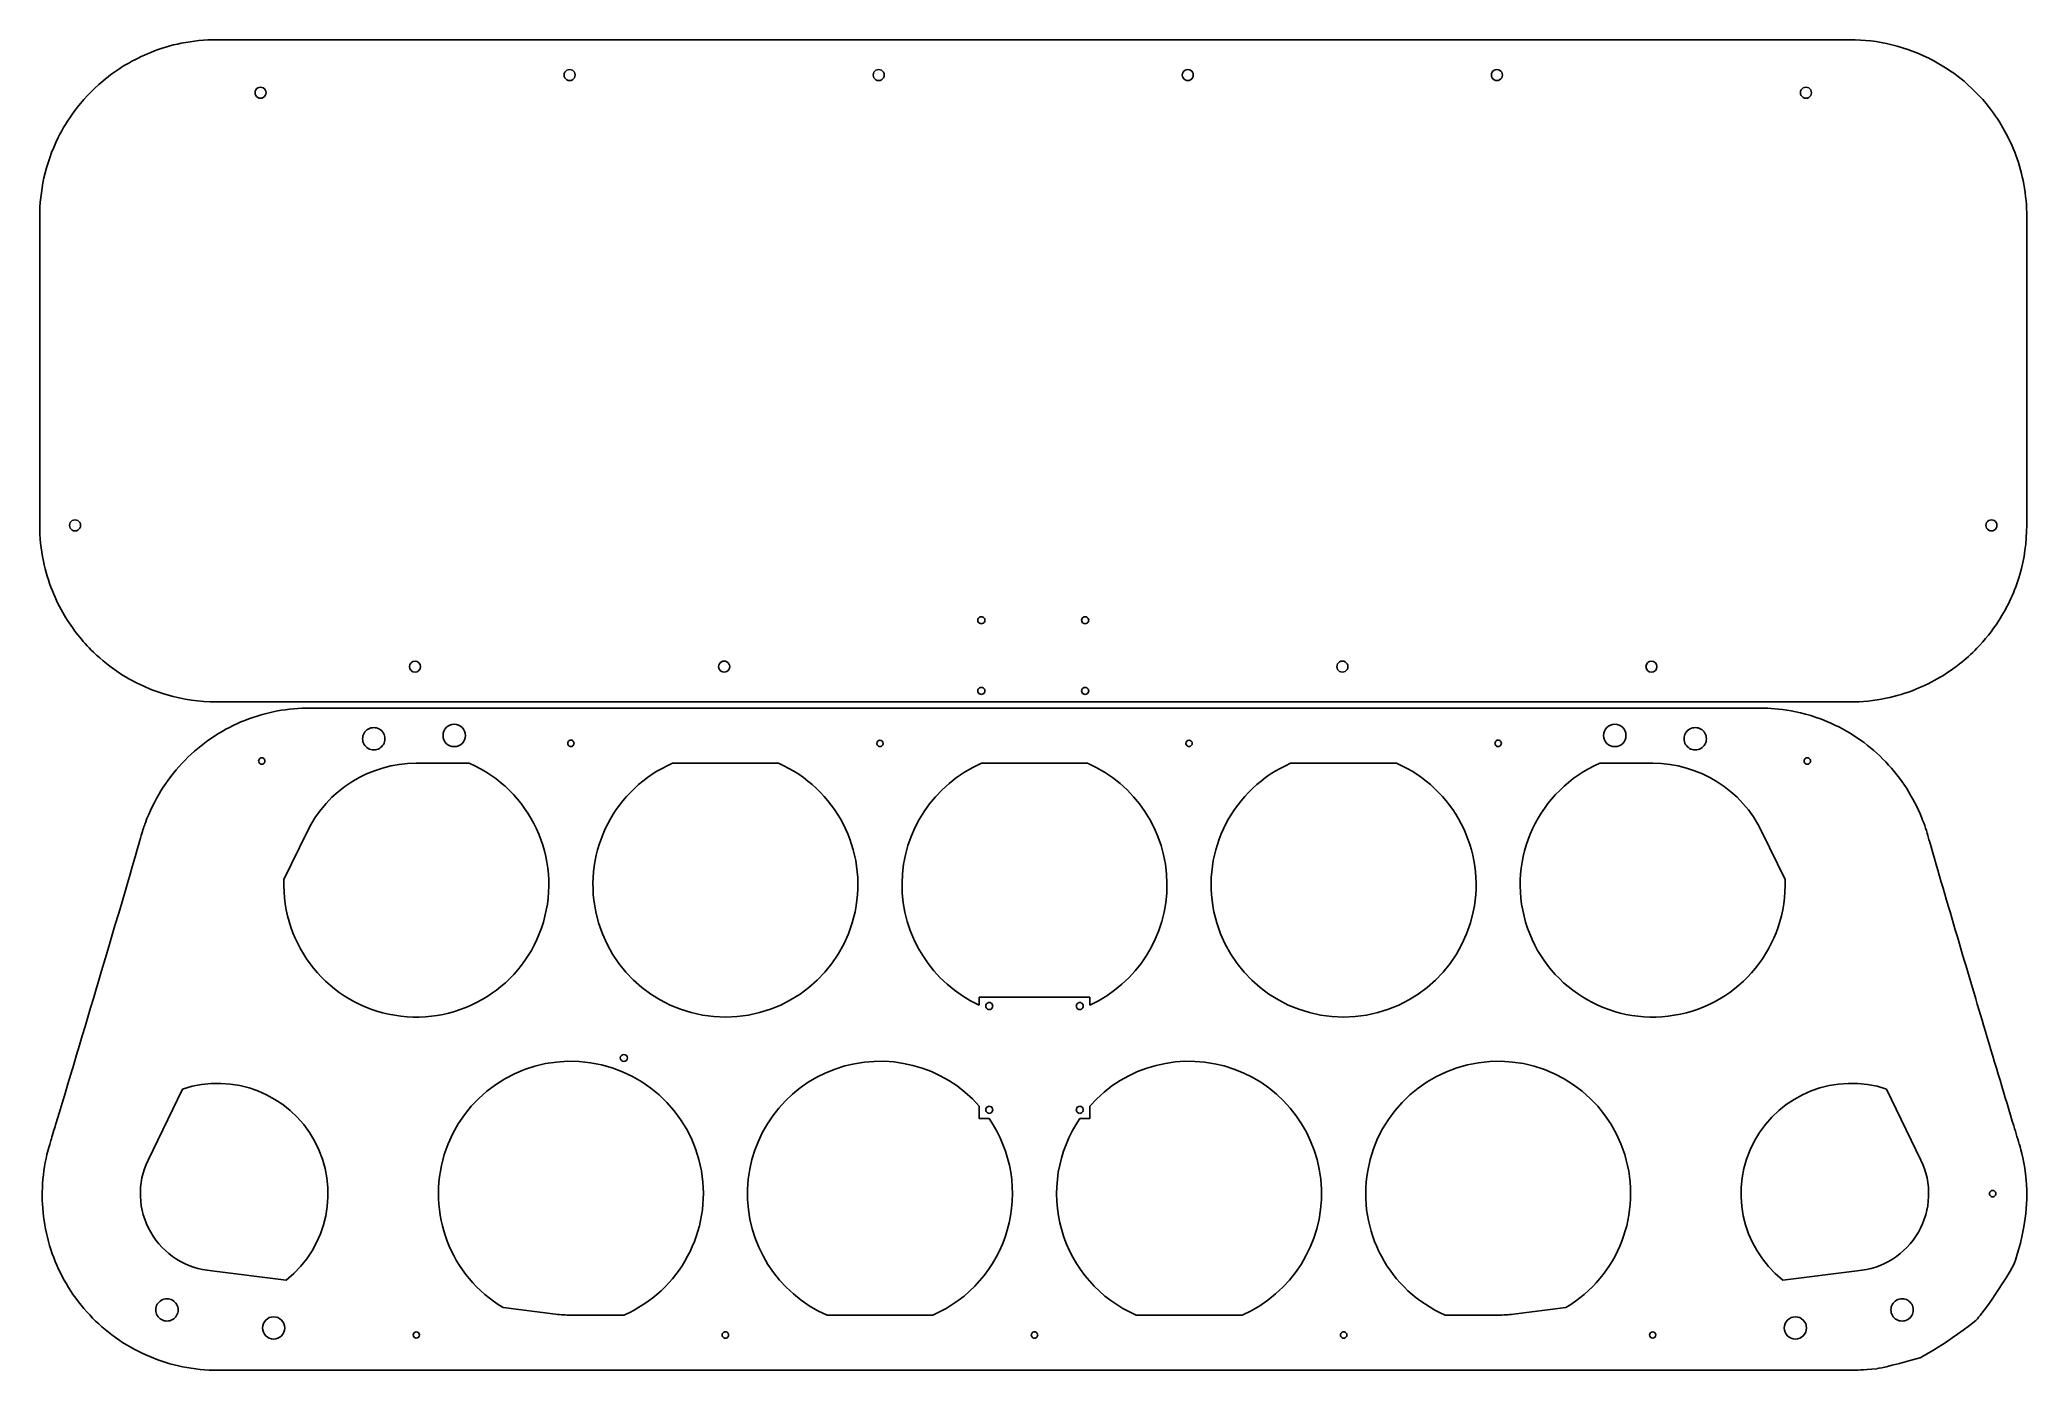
# Model space of a CAD drawing. Header units: millimetres. Extents: x 0.1 to 35.5, y 0.1 to 23.9.
import ezdxf

# ---------------------------------------------------------------- set-up
doc = ezdxf.new("R2010")
doc.units = ezdxf.units.MM
doc.layers.add('Layer_1', color=7, linetype='CONTINUOUS')

msp = doc.modelspace()

# ---------------------------------------------------------------- linework, layer by layer
at = {"layer": 'Layer_1', "color": 7}
for points in [[(32.380258, 23.878118), (3.246436, 23.878118)], [(0.096833, 20.728515), (0.096833, 15.216711)], [(35.52986, 15.216711), (35.52986, 20.728515)], [(3.246436, 12.067109), (32.380258, 12.067109)], [(30.770003, 11.957128), (6.812116, 11.957128), (4.901494, 11.957128)], [(7.7562, 10.972882), (6.81214, 10.972882)], [(13.268004, 10.972882), (11.379884, 10.972882)], [(16.891688, 10.972882), (18.779808, 10.972882)], [(24.291613, 10.972882), (22.403492, 10.972882)], [(28.859356, 10.972882), (27.915297, 10.972882)], [(4.863183, 9.751096), (4.451804, 8.90138)], [(31.219693, 8.90138), (30.808313, 9.751096)], [(18.819999, 6.66015), (18.819999, 6.799659), (16.851498, 6.799659), (16.851498, 6.66015)], [(2.641173, 5.161481), (2.028592, 3.896177)], [(33.642905, 3.896177), (33.030323, 5.161481)], [(17.026176, 4.634307), (16.851498, 4.634307), (16.851498, 4.858176)], [(18.819999, 4.858176), (18.819999, 4.634307), (18.645321, 4.634307)], [(3.166151, 1.921607), (4.492883, 1.754068)], [(31.178614, 1.754068), (32.505347, 1.921607)], [(8.360135, 1.265713), (9.296757, 1.147436)], [(9.568042, 1.130375), (10.512102, 1.130375)], [(14.135786, 1.130375), (16.023906, 1.130375)], [(19.64759, 1.130375), (21.535711, 1.130375)], [(25.159394, 1.130375), (26.103455, 1.130375)], [(26.37474, 1.147436), (27.311362, 1.265713)], [(3.268787, 0.146112), (32.402709, 0.146112)]]:
    msp.add_lwpolyline(points, dxfattribs=at)
for points in [[(9.644066, 23.248197)], [(15.15587, 23.248197)], [(20.667674, 23.248197)], [(26.179478, 23.248197)], [(4.132262, 22.933847)], [(31.691283, 22.933847)], [(0.825179, 15.216711)], [(34.998365, 15.216711)], [(16.951143, 13.5238)], [(18.801534, 13.5238)], [(6.888163, 12.697029)], [(12.399968, 12.697029)], [(23.423576, 12.697029)], [(28.93538, 12.697029)], [(16.951143, 12.263959)], [(18.801534, 12.263959)], [(6.252766, 11.409814)], [(7.687144, 11.46836)], [(28.382974, 11.46836)], [(29.817353, 11.409814)], [(4.113325, 11.012863)], [(9.625129, 11.327213)], [(15.136933, 11.327213)], [(20.648737, 11.327213)], [(26.160541, 11.327213)], [(31.672346, 11.012863)], [(16.891688, 10.972882)], [(17.091655, 6.642179)], [(18.705826, 6.642179)], [(10.575915, 5.716983)], [(17.091655, 4.791787)], [(18.705826, 4.791787)], [(34.979428, 3.295727)], [(2.564363, 1.222797)], [(33.505756, 1.222797)], [(4.46711, 0.900793)], [(6.869227, 0.776044)], [(12.381031, 0.776044)], [(17.892835, 0.776044)], [(23.404639, 0.776044)], [(28.916443, 0.776044)], [(31.603008, 0.900793)]]:
    msp.add_lwpolyline(points, close=True, dxfattribs=at)
for points in [[(2.621519, 23.8155), (2.438254, 23.7784), (2.254971, 23.724181), (2.076336, 23.652701)], [(3.246436, 23.878118), (3.042546, 23.878118), (2.832079, 23.858125), (2.621519, 23.8155)], [(33.123809, 23.789091), (32.873977, 23.849787), (32.622453, 23.878118), (32.380258, 23.878118)], [(33.873292, 23.501752), (33.633881, 23.630644), (33.37982, 23.726895), (33.123809, 23.789091)], [(2.076336, 23.652701), (1.769133, 23.529775), (1.4761, 23.355099), (1.21883, 23.138662)], [(34.338033, 23.195722), (34.192277, 23.311382), (34.036185, 23.414055), (33.873292, 23.501752)], [(1.21883, 23.138662), (1.027458, 22.977665), (0.855855, 22.793915), (0.709753, 22.595394)], [(9.496428, 23.333436), (9.465975, 23.315854), (9.447215, 23.283361), (9.447215, 23.248197)], [(9.447215, 23.248197), (9.447215, 23.213033), (9.465975, 23.18054), (9.496428, 23.162958)], [(9.594853, 23.333436), (9.5644, 23.351018), (9.526881, 23.351018), (9.496428, 23.333436)], [(9.496428, 23.162958), (9.526881, 23.145376), (9.5644, 23.145376), (9.594853, 23.162958)], [(9.644066, 23.248197), (9.644066, 23.283361), (9.625306, 23.315854), (9.594853, 23.333436)], [(9.594853, 23.162958), (9.625306, 23.18054), (9.644066, 23.213033), (9.644066, 23.248197)], [(15.008232, 23.333436), (14.977779, 23.315854), (14.95902, 23.283361), (14.95902, 23.248197)], [(14.95902, 23.248197), (14.95902, 23.213033), (14.977779, 23.18054), (15.008232, 23.162958)], [(15.106657, 23.333436), (15.076204, 23.351018), (15.038685, 23.351018), (15.008232, 23.333436)], [(15.008232, 23.162958), (15.038685, 23.145376), (15.076204, 23.145376), (15.106657, 23.162958)], [(15.15587, 23.248197), (15.15587, 23.283361), (15.13711, 23.315854), (15.106657, 23.333436)], [(15.106657, 23.162958), (15.13711, 23.18054), (15.15587, 23.213033), (15.15587, 23.248197)], [(20.520036, 23.333436), (20.489583, 23.315854), (20.470824, 23.283361), (20.470824, 23.248197)], [(20.470824, 23.248197), (20.470824, 23.213033), (20.489583, 23.18054), (20.520036, 23.162958)], [(20.618461, 23.333436), (20.588009, 23.351018), (20.550489, 23.351018), (20.520036, 23.333436)], [(20.520036, 23.162958), (20.550489, 23.145376), (20.588009, 23.145376), (20.618461, 23.162958)], [(20.667674, 23.248197), (20.667674, 23.283361), (20.648914, 23.315854), (20.618461, 23.333436)], [(20.618461, 23.162958), (20.648914, 23.18054), (20.667674, 23.213033), (20.667674, 23.248197)], [(26.03184, 23.333436), (26.001388, 23.315854), (25.982628, 23.283361), (25.982628, 23.248197)], [(25.982628, 23.248197), (25.982628, 23.213033), (26.001388, 23.18054), (26.03184, 23.162958)], [(26.130266, 23.333436), (26.099813, 23.351018), (26.062293, 23.351018), (26.03184, 23.333436)], [(26.03184, 23.162958), (26.062293, 23.145376), (26.099813, 23.145376), (26.130266, 23.162958)], [(26.179478, 23.248197), (26.179478, 23.283361), (26.160718, 23.315854), (26.130266, 23.333436)], [(26.130266, 23.162958), (26.160718, 23.18054), (26.179478, 23.213033), (26.179478, 23.248197)], [(34.863179, 22.666322), (34.711079, 22.86121), (34.533981, 23.040234), (34.338033, 23.195722)], [(3.984624, 23.019086), (3.954171, 23.001504), (3.935411, 22.969011), (3.935411, 22.933847)], [(3.935411, 22.933847), (3.935411, 22.898683), (3.954171, 22.86619), (3.984624, 22.848608)], [(4.083049, 23.019086), (4.052596, 23.036668), (4.015077, 23.036668), (3.984624, 23.019086)], [(3.984624, 22.848608), (4.015077, 22.831026), (4.052596, 22.831026), (4.083049, 22.848608)], [(4.132262, 22.933847), (4.132262, 22.969011), (4.113502, 23.001504), (4.083049, 23.019086)], [(4.083049, 22.848608), (4.113502, 22.86619), (4.132262, 22.898683), (4.132262, 22.933847)], [(31.543645, 23.019086), (31.513192, 23.001504), (31.494432, 22.969011), (31.494432, 22.933847)], [(31.494432, 22.933847), (31.494432, 22.898683), (31.513192, 22.86619), (31.543645, 22.848608)], [(31.64207, 23.019086), (31.611617, 23.036668), (31.574097, 23.036668), (31.543645, 23.019086)], [(31.543645, 22.848608), (31.574097, 22.831026), (31.611617, 22.831026), (31.64207, 22.848608)], [(31.691283, 22.933847), (31.691283, 22.969011), (31.672523, 23.001504), (31.64207, 23.019086)], [(31.64207, 22.848608), (31.672523, 22.86619), (31.691283, 22.898683), (31.691283, 22.933847)], [(0.709753, 22.595394), (0.601074, 22.447723), (0.506442, 22.291959), (0.426827, 22.132011)], [(35.335409, 21.818046), (35.226364, 22.113812), (35.067656, 22.404326), (34.863179, 22.666322)], [(0.426827, 22.132011), (0.30981, 21.896926), (0.225479, 21.652911), (0.171985, 21.412437)], [(35.477325, 21.301376), (35.445698, 21.472365), (35.398818, 21.64606), (35.335409, 21.818046)], [(0.171985, 21.412437), (0.119782, 21.177767), (0.096833, 20.946588), (0.096833, 20.728515)], [(35.52986, 20.728515), (35.52986, 20.912097), (35.513663, 21.10492), (35.477325, 21.301376)], [(0.677541, 15.30195), (0.647088, 15.284368), (0.628329, 15.251875), (0.628329, 15.216711)], [(0.775967, 15.30195), (0.745514, 15.319532), (0.707994, 15.319532), (0.677541, 15.30195)], [(0.825179, 15.216711), (0.825179, 15.251875), (0.80642, 15.284368), (0.775967, 15.30195)], [(34.850727, 15.30195), (34.820274, 15.284368), (34.801514, 15.251875), (34.801514, 15.216711)], [(34.949152, 15.30195), (34.918699, 15.319532), (34.88118, 15.319532), (34.850727, 15.30195)], [(34.998365, 15.216711), (34.998365, 15.251875), (34.979605, 15.284368), (34.949152, 15.30195)], [(0.096833, 15.216711), (0.096833, 15.002924), (0.118675, 14.789143), (0.161909, 14.579772)], [(0.628329, 15.216711), (0.628329, 15.181547), (0.647088, 15.149054), (0.677541, 15.131472)], [(0.677541, 15.131472), (0.707994, 15.11389), (0.745514, 15.11389), (0.775967, 15.131472)], [(0.775967, 15.131472), (0.80642, 15.149054), (0.825179, 15.181547), (0.825179, 15.216711)], [(34.801514, 15.216711), (34.801514, 15.181547), (34.820274, 15.149054), (34.850727, 15.131472)], [(34.850727, 15.131472), (34.88118, 15.11389), (34.918699, 15.11389), (34.949152, 15.131472)], [(34.949152, 15.131472), (34.979605, 15.149054), (34.998365, 15.181547), (34.998365, 15.216711)], [(35.40455, 14.337134), (35.487531, 14.622456), (35.52986, 14.919568), (35.52986, 15.216711)], [(0.161909, 14.579772), (0.199538, 14.397544), (0.253357, 14.218662), (0.322526, 14.045923)], [(35.0267, 13.508982), (35.191797, 13.764831), (35.319516, 14.044757), (35.40455, 14.337134)], [(0.322526, 14.045923), (0.382727, 13.895577), (0.454546, 13.749886), (0.537133, 13.610575)], [(0.537133, 13.610575), (0.679159, 13.370999), (0.853136, 13.150391), (1.053006, 12.956432)], [(16.856655, 13.578352), (16.837165, 13.5671), (16.825159, 13.546305), (16.825159, 13.5238)], [(16.825159, 13.5238), (16.825159, 13.501295), (16.837165, 13.480499), (16.856655, 13.469247)], [(16.919647, 13.578352), (16.900157, 13.589605), (16.876145, 13.589605), (16.856655, 13.578352)], [(16.856655, 13.469247), (16.876145, 13.457995), (16.900157, 13.457995), (16.919647, 13.469247)], [(16.951143, 13.5238), (16.951143, 13.546305), (16.939137, 13.5671), (16.919647, 13.578352)], [(16.919647, 13.469247), (16.939137, 13.480499), (16.951143, 13.501295), (16.951143, 13.5238)], [(18.707046, 13.578352), (18.687557, 13.5671), (18.67555, 13.546305), (18.67555, 13.5238)], [(18.67555, 13.5238), (18.67555, 13.501295), (18.687557, 13.480499), (18.707046, 13.469247)], [(18.770038, 13.578352), (18.750549, 13.589605), (18.726536, 13.589605), (18.707046, 13.578352)], [(18.707046, 13.469247), (18.726536, 13.457995), (18.750549, 13.457995), (18.770038, 13.469247)], [(18.801534, 13.5238), (18.801534, 13.546305), (18.789528, 13.5671), (18.770038, 13.578352)], [(18.770038, 13.469247), (18.789528, 13.480499), (18.801534, 13.501295), (18.801534, 13.5238)], [(34.640536, 13.023282), (34.784814, 13.171955), (34.914371, 13.334907), (35.0267, 13.508982)], [(1.053006, 12.956432), (1.20168, 12.812155), (1.364632, 12.682598), (1.538708, 12.570269)], [(6.789739, 12.795257), (6.735457, 12.795257), (6.691423, 12.75131), (6.691314, 12.697029)], [(6.888163, 12.697029), (6.888055, 12.75131), (6.84402, 12.795257), (6.789739, 12.795257)], [(12.25233, 12.782267), (12.221877, 12.764686), (12.203117, 12.732193), (12.203117, 12.697029)], [(12.350755, 12.782267), (12.320302, 12.799849), (12.282783, 12.799849), (12.25233, 12.782267)], [(12.399968, 12.697029), (12.399968, 12.732193), (12.381208, 12.764686), (12.350755, 12.782267)], [(23.275938, 12.782267), (23.245486, 12.764686), (23.226726, 12.732193), (23.226726, 12.697029)], [(23.374363, 12.782267), (23.343911, 12.799849), (23.306391, 12.799849), (23.275938, 12.782267)], [(23.423576, 12.697029), (23.423576, 12.732193), (23.404816, 12.764686), (23.374363, 12.782267)], [(28.836955, 12.795257), (28.782673, 12.795257), (28.738639, 12.75131), (28.73853, 12.697029)], [(28.93538, 12.697029), (28.935271, 12.75131), (28.891237, 12.795257), (28.836955, 12.795257)], [(33.986394, 12.507408), (34.22597, 12.649434), (34.446578, 12.823411), (34.640536, 13.023282)], [(1.538708, 12.570269), (1.794555, 12.405172), (2.074482, 12.277453), (2.36686, 12.192419)], [(6.691314, 12.697029), (6.691423, 12.642747), (6.735457, 12.598801), (6.789739, 12.598801)], [(6.789739, 12.598801), (6.84402, 12.598801), (6.888055, 12.642747), (6.888163, 12.697029)], [(12.203117, 12.697029), (12.203117, 12.661865), (12.221877, 12.629372), (12.25233, 12.61179)], [(12.25233, 12.61179), (12.282783, 12.594208), (12.320302, 12.594208), (12.350755, 12.61179)], [(12.350755, 12.61179), (12.381208, 12.629372), (12.399968, 12.661865), (12.399968, 12.697029)], [(23.226726, 12.697029), (23.226726, 12.661865), (23.245486, 12.629372), (23.275938, 12.61179)], [(23.275938, 12.61179), (23.306391, 12.594208), (23.343911, 12.594208), (23.374363, 12.61179)], [(23.374363, 12.61179), (23.404816, 12.629372), (23.423576, 12.661865), (23.423576, 12.697029)], [(28.73853, 12.697029), (28.738639, 12.642747), (28.782673, 12.598801), (28.836955, 12.598801)], [(28.836955, 12.598801), (28.891237, 12.598801), (28.935271, 12.642747), (28.93538, 12.697029)], [(33.551045, 12.2928), (33.701392, 12.353002), (33.847083, 12.424822), (33.986394, 12.507408)], [(2.36686, 12.192419), (2.65218, 12.109437), (2.949292, 12.067109), (3.246436, 12.067109)], [(16.856655, 12.318511), (16.837165, 12.307259), (16.825159, 12.286463), (16.825159, 12.263959)], [(16.825159, 12.263959), (16.825159, 12.241454), (16.837165, 12.220658), (16.856655, 12.209406)], [(16.919647, 12.318511), (16.900157, 12.329764), (16.876145, 12.329764), (16.856655, 12.318511)], [(16.856655, 12.209406), (16.876145, 12.198153), (16.900157, 12.198153), (16.919647, 12.209406)], [(16.951143, 12.263959), (16.951143, 12.286463), (16.939137, 12.307259), (16.919647, 12.318511)], [(16.919647, 12.209406), (16.939137, 12.220658), (16.951143, 12.241454), (16.951143, 12.263959)], [(18.707046, 12.318511), (18.687557, 12.307259), (18.67555, 12.286463), (18.67555, 12.263959)], [(18.67555, 12.263959), (18.67555, 12.241454), (18.687557, 12.220658), (18.707046, 12.209406)], [(18.770038, 12.318511), (18.750549, 12.329764), (18.726536, 12.329764), (18.707046, 12.318511)], [(18.707046, 12.209406), (18.726536, 12.198153), (18.750549, 12.198153), (18.770038, 12.209406)], [(18.801534, 12.263959), (18.801534, 12.286463), (18.789528, 12.307259), (18.770038, 12.318511)], [(18.770038, 12.209406), (18.789528, 12.220658), (18.801534, 12.241454), (18.801534, 12.263959)], [(32.380258, 12.067109), (32.594045, 12.067109), (32.807826, 12.08895), (33.017197, 12.132185)], [(33.017197, 12.132185), (33.199424, 12.169814), (33.378307, 12.223633), (33.551045, 12.2928)], [(4.769733, 11.954354), (4.384447, 11.938091), (3.991017, 11.850155), (3.613002, 11.677784)], [(4.901501, 11.957133), (4.833461, 11.957133), (4.808237, 11.955979), (4.769733, 11.954354)], [(31.966397, 11.717985), (31.436828, 11.938972), (30.983743, 11.957133), (30.769996, 11.957133)], [(32.959901, 11.053166), (32.686502, 11.325659), (32.353577, 11.556416), (31.966397, 11.717985)], [(3.613002, 11.677784), (3.254763, 11.51443), (2.917645, 11.278233), (2.628805, 10.967429)], [(5.953799, 11.582422), (5.892132, 11.546819), (5.854143, 11.481021), (5.854143, 11.409814)], [(5.854143, 11.409814), (5.854143, 11.338607), (5.892132, 11.272809), (5.953799, 11.237205)], [(6.15311, 11.582422), (6.091443, 11.618026), (6.015466, 11.618026), (5.953799, 11.582422)], [(6.252766, 11.409814), (6.252766, 11.481021), (6.214777, 11.546819), (6.15311, 11.582422)], [(6.15311, 11.237205), (6.214777, 11.272809), (6.252766, 11.338607), (6.252766, 11.409814)], [(7.487834, 11.667488), (7.377828, 11.667488), (7.288623, 11.578365), (7.288523, 11.46836)], [(7.288523, 11.46836), (7.288623, 11.358355), (7.377828, 11.269231), (7.487834, 11.269231)], [(7.687144, 11.46836), (7.687044, 11.578365), (7.597839, 11.667488), (7.487834, 11.667488)], [(7.487834, 11.269231), (7.597839, 11.269231), (7.687044, 11.358355), (7.687144, 11.46836)], [(9.539499, 11.376651), (9.521836, 11.366453), (9.510956, 11.347608), (9.510956, 11.327213)], [(9.596585, 11.376651), (9.578923, 11.386849), (9.557161, 11.386849), (9.539499, 11.376651)], [(9.625129, 11.327213), (9.625129, 11.347608), (9.614248, 11.366453), (9.596585, 11.376651)], [(15.079846, 11.384299), (15.048318, 11.384299), (15.02276, 11.358741), (15.02276, 11.327213)], [(15.136933, 11.327213), (15.136933, 11.358741), (15.111374, 11.384299), (15.079846, 11.384299)], [(20.59165, 11.384299), (20.560122, 11.384299), (20.534564, 11.358741), (20.534564, 11.327213)], [(20.648737, 11.327213), (20.648737, 11.358741), (20.623178, 11.384299), (20.59165, 11.384299)], [(26.074911, 11.376651), (26.057249, 11.366453), (26.046368, 11.347608), (26.046368, 11.327213)], [(26.131998, 11.376651), (26.114335, 11.386849), (26.092574, 11.386849), (26.074911, 11.376651)], [(26.160541, 11.327213), (26.160541, 11.347608), (26.14966, 11.366453), (26.131998, 11.376651)], [(28.183663, 11.667488), (28.073658, 11.667488), (27.984453, 11.578365), (27.984352, 11.46836)], [(27.984352, 11.46836), (27.984453, 11.358355), (28.073658, 11.269231), (28.183663, 11.269231)], [(28.382974, 11.46836), (28.382873, 11.578365), (28.293668, 11.667488), (28.183663, 11.667488)], [(28.183663, 11.269231), (28.293668, 11.269231), (28.382873, 11.358355), (28.382974, 11.46836)], [(29.518386, 11.582422), (29.456719, 11.546819), (29.418731, 11.481021), (29.418731, 11.409814)], [(29.418731, 11.409814), (29.418731, 11.338607), (29.456719, 11.272809), (29.518386, 11.237205)], [(29.717698, 11.582422), (29.656031, 11.618026), (29.580054, 11.618026), (29.518386, 11.582422)], [(29.817353, 11.409814), (29.817353, 11.481021), (29.779365, 11.546819), (29.717698, 11.582422)], [(29.717698, 11.237205), (29.779365, 11.272809), (29.817353, 11.338607), (29.817353, 11.409814)], [(4.027694, 11.062301), (4.010032, 11.052104), (3.999151, 11.033258), (3.999151, 11.012863)], [(3.999151, 11.012863), (3.999151, 10.992468), (4.010032, 10.973622), (4.027694, 10.963424)], [(4.084781, 11.062301), (4.067119, 11.072499), (4.045357, 11.072499), (4.027694, 11.062301)], [(4.113325, 11.012863), (4.113325, 11.033258), (4.102444, 11.052104), (4.084781, 11.062301)], [(4.084781, 10.963424), (4.102444, 10.973622), (4.113325, 10.992468), (4.113325, 11.012863)], [(5.953799, 11.237205), (6.015466, 11.201602), (6.091443, 11.201602), (6.15311, 11.237205)], [(9.510956, 11.327213), (9.510956, 11.306818), (9.521836, 11.287972), (9.539499, 11.277774)], [(9.539499, 11.277774), (9.557161, 11.267577), (9.578923, 11.267577), (9.596585, 11.277774)], [(9.596585, 11.277774), (9.614248, 11.287972), (9.625129, 11.306818), (9.625129, 11.327213)], [(15.02276, 11.327213), (15.02276, 11.306818), (15.03364, 11.287972), (15.051303, 11.277774)], [(15.051303, 11.277774), (15.068966, 11.267577), (15.090727, 11.267577), (15.10839, 11.277774)], [(15.10839, 11.277774), (15.126052, 11.287972), (15.136933, 11.306818), (15.136933, 11.327213)], [(20.534564, 11.327213), (20.534564, 11.295685), (20.560122, 11.270126), (20.59165, 11.270126)], [(20.59165, 11.270126), (20.623178, 11.270126), (20.648737, 11.295685), (20.648737, 11.327213)], [(26.046368, 11.327213), (26.046368, 11.306818), (26.057249, 11.287972), (26.074911, 11.277774)], [(26.074911, 11.277774), (26.092574, 11.267577), (26.114335, 11.267577), (26.131998, 11.277774)], [(26.131998, 11.277774), (26.14966, 11.287972), (26.160541, 11.306818), (26.160541, 11.327213)], [(29.518386, 11.237205), (29.580054, 11.201602), (29.656031, 11.201602), (29.717698, 11.237205)], [(31.586715, 11.062301), (31.569053, 11.052104), (31.558172, 11.033258), (31.558172, 11.012863)], [(31.558172, 11.012863), (31.558172, 10.992468), (31.569053, 10.973622), (31.586715, 10.963424)], [(31.643802, 11.062301), (31.626139, 11.072499), (31.604378, 11.072499), (31.586715, 11.062301)], [(31.672346, 11.012863), (31.672346, 11.033258), (31.661465, 11.052104), (31.643802, 11.062301)], [(31.643802, 10.963424), (31.661465, 10.973622), (31.672346, 10.992468), (31.672346, 11.012863)], [(33.627473, 10.069341), (33.475582, 10.421794), (33.255279, 10.758767), (32.959901, 11.053166)], [(2.628805, 10.967429), (2.354738, 10.672523), (2.130102, 10.316422), (1.980083, 9.909221)], [(4.027694, 10.963424), (4.045357, 10.953226), (4.067119, 10.953226), (4.084781, 10.963424)], [(6.81214, 10.972882), (5.981996, 10.972882), (5.224924, 10.498279), (4.863183, 9.751096)], [(9.077495, 8.138081), (9.415256, 9.281032), (8.848696, 10.496571), (7.7562, 10.972882)], [(11.379884, 10.972882), (10.354351, 10.525765), (9.783112, 9.420556), (10.011479, 8.325348)], [(14.63641, 8.325348), (14.864776, 9.420556), (14.293538, 10.525765), (13.268004, 10.972882)], [(15.47365, 8.829543), (15.482331, 9.761106), (16.037718, 10.600564), (16.891688, 10.972882)], [(18.779808, 10.972882), (19.633778, 10.600564), (20.189166, 9.761106), (20.197847, 8.829543)], [(22.403492, 10.972882), (21.377959, 10.525765), (20.80672, 9.420556), (21.035087, 8.325348)], [(25.660018, 8.325348), (25.888385, 9.420556), (25.317146, 10.525765), (24.291613, 10.972882)], [(27.915297, 10.972882), (26.822801, 10.496571), (26.25624, 9.281032), (26.594001, 8.138081)], [(30.808313, 9.751096), (30.446573, 10.498279), (29.689501, 10.972882), (28.859356, 10.972882)], [(31.586715, 10.963424), (31.604378, 10.953226), (31.626139, 10.953226), (31.643802, 10.963424)], [(33.765014, 9.684218), (33.731914, 9.799601), (33.695155, 9.912294), (33.627473, 10.069341)], [(1.906483, 9.684218), (1.835801, 9.437828), (1.684264, 8.902531), (1.199445, 7.268254)], [(1.980083, 9.909221), (1.956171, 9.844317), (1.937617, 9.792749), (1.906483, 9.684218)], [(33.793597, 9.5847), (33.783803, 9.618758), (33.774387, 9.651547), (33.765014, 9.684218)], [(34.760042, 6.300646), (34.470346, 7.271213), (34.108339, 8.490115), (33.793597, 9.5847)], [(4.451804, 8.90138), (4.404453, 7.710508), (5.251635, 6.670888), (6.427547, 6.476847)], [(29.24395, 6.476847), (30.419861, 6.670888), (31.267044, 7.710508), (31.219693, 8.90138)], [(16.851498, 6.66015), (16.004615, 7.048318), (15.464968, 7.89798), (15.47365, 8.829543)], [(20.197847, 8.829543), (20.206528, 7.89798), (19.666882, 7.048318), (18.819999, 6.66015)], [(10.011479, 8.325348), (10.239845, 7.23014), (11.20518, 6.445329), (12.323944, 6.445329)], [(12.323944, 6.445329), (13.442708, 6.445329), (14.408043, 7.23014), (14.63641, 8.325348)], [(21.035087, 8.325348), (21.263454, 7.23014), (22.228789, 6.445329), (23.347552, 6.445329)], [(23.347552, 6.445329), (24.466316, 6.445329), (25.431651, 7.23014), (25.660018, 8.325348)], [(6.427547, 6.476847), (7.603458, 6.282806), (8.739734, 6.995129), (9.077495, 8.138081)], [(26.594001, 8.138081), (26.931762, 6.995129), (28.068038, 6.282806), (29.24395, 6.476847)], [(1.199445, 7.268254), (0.943475, 6.405405), (0.672177, 5.49953), (0.38918, 4.556681)], [(16.997167, 6.696731), (16.977677, 6.685479), (16.965671, 6.664684), (16.965671, 6.642179)], [(16.965671, 6.642179), (16.965671, 6.619674), (16.977677, 6.598878), (16.997167, 6.587626)], [(17.060159, 6.696731), (17.040669, 6.707984), (17.016656, 6.707984), (16.997167, 6.696731)], [(16.997167, 6.587626), (17.016656, 6.576374), (17.040669, 6.576374), (17.060159, 6.587626)], [(17.091655, 6.642179), (17.091655, 6.664684), (17.079649, 6.685479), (17.060159, 6.696731)], [(17.060159, 6.587626), (17.079649, 6.598878), (17.091655, 6.619674), (17.091655, 6.642179)], [(18.611338, 6.696731), (18.591848, 6.685479), (18.579842, 6.664684), (18.579842, 6.642179)], [(18.579842, 6.642179), (18.579842, 6.619674), (18.591848, 6.598878), (18.611338, 6.587626)], [(18.67433, 6.696731), (18.65484, 6.707984), (18.630828, 6.707984), (18.611338, 6.696731)], [(18.611338, 6.587626), (18.630828, 6.576374), (18.65484, 6.576374), (18.67433, 6.587626)], [(18.705826, 6.642179), (18.705826, 6.664684), (18.69382, 6.685479), (18.67433, 6.696731)], [(18.67433, 6.587626), (18.69382, 6.598878), (18.705826, 6.619674), (18.705826, 6.642179)], [(35.271903, 4.591377), (35.107567, 5.138914), (34.937835, 5.704982), (34.760042, 6.300646)], [(9.716308, 5.653271), (8.627466, 5.721748), (7.633372, 5.035645), (7.311191, 3.993309)], [(10.512923, 5.779975), (10.478133, 5.779975), (10.449931, 5.751773), (10.449931, 5.716983)], [(10.449931, 5.716983), (10.449931, 5.682193), (10.478133, 5.653991), (10.512923, 5.653991)], [(10.575915, 5.716983), (10.575915, 5.751773), (10.547712, 5.779975), (10.512923, 5.779975)], [(10.512923, 5.653991), (10.547712, 5.653991), (10.575915, 5.682193), (10.575915, 5.716983)], [(16.851498, 4.858176), (16.211152, 5.58426), (15.192592, 5.846124), (14.281453, 5.518916)], [(21.390043, 5.518916), (20.478904, 5.846124), (19.460344, 5.58426), (18.819999, 4.858176)], [(28.360306, 3.993309), (28.038125, 5.035645), (27.044031, 5.721748), (25.955189, 5.653271)], [(4.998443, 4.235656), (4.541853, 5.075847), (3.547502, 5.466382), (2.641173, 5.161481)], [(11.894507, 3.705064), (11.705453, 4.779552), (10.80515, 5.584794), (9.716308, 5.653271)], [(14.281453, 5.518916), (13.370314, 5.191707), (12.75106, 4.34167), (12.718944, 3.374092)], [(22.952553, 3.374092), (22.920436, 4.34167), (22.301183, 5.191707), (21.390043, 5.518916)], [(25.955189, 5.653271), (24.866346, 5.584794), (23.966043, 4.779552), (23.776989, 3.705064)], [(33.030323, 5.161481), (32.123995, 5.466382), (31.129644, 5.075847), (30.673054, 4.235656)], [(16.997167, 4.84634), (16.977677, 4.835088), (16.965671, 4.814292), (16.965671, 4.791787)], [(16.965671, 4.791787), (16.965671, 4.769282), (16.977677, 4.748487), (16.997167, 4.737235)], [(17.060159, 4.84634), (17.040669, 4.857592), (17.016656, 4.857592), (16.997167, 4.84634)], [(16.997167, 4.737235), (17.016656, 4.725982), (17.040669, 4.725982), (17.060159, 4.737235)], [(17.350963, 2.646093), (17.544898, 3.324088), (17.425781, 4.053271), (17.026176, 4.634307)], [(17.091655, 4.791787), (17.091655, 4.814292), (17.079649, 4.835088), (17.060159, 4.84634)], [(17.060159, 4.737235), (17.079649, 4.748487), (17.091655, 4.769282), (17.091655, 4.791787)], [(18.645321, 4.634307), (18.245716, 4.053271), (18.126599, 3.324088), (18.320533, 2.646093)], [(18.611338, 4.84634), (18.591848, 4.835088), (18.579842, 4.814292), (18.579842, 4.791787)], [(18.579842, 4.791787), (18.579842, 4.769282), (18.591848, 4.748487), (18.611338, 4.737235)], [(18.67433, 4.84634), (18.65484, 4.857592), (18.630828, 4.857592), (18.611338, 4.84634)], [(18.611338, 4.737235), (18.630828, 4.725982), (18.65484, 4.725982), (18.67433, 4.737235)], [(18.705826, 4.791787), (18.705826, 4.814292), (18.69382, 4.835088), (18.67433, 4.84634)], [(18.67433, 4.737235), (18.69382, 4.748487), (18.705826, 4.769282), (18.705826, 4.791787)], [(0.350686, 4.428441), (0.313694, 4.305217), (0.290646, 4.228459), (0.273818, 4.172413)], [(0.38918, 4.556681), (0.376372, 4.514011), (0.363541, 4.471263), (0.350686, 4.428441)], [(35.282316, 4.556681), (35.278861, 4.568196), (35.275389, 4.57976), (35.271903, 4.591377)], [(35.396112, 4.177631), (35.359538, 4.299439), (35.321917, 4.424747), (35.282316, 4.556681)], [(0.225947, 3.994178), (0.18132, 3.806187), (0.152442, 3.607771), (0.143766, 3.400247)], [(0.273818, 4.172413), (0.251148, 4.096911), (0.241232, 4.058563), (0.225947, 3.994178)], [(4.492883, 1.754068), (5.241775, 2.348673), (5.455032, 3.395465), (4.998443, 4.235656)], [(7.311191, 3.993309), (6.98901, 2.950972), (7.422564, 1.82359), (8.360135, 1.265713)], [(27.311362, 1.265713), (28.248933, 1.82359), (28.682487, 2.950972), (28.360306, 3.993309)], [(30.673054, 4.235656), (30.216464, 3.395465), (30.429721, 2.348673), (31.178614, 1.754068)], [(35.397679, 4.172413), (35.397137, 4.174212), (35.396616, 4.175952), (35.396112, 4.177631)], [(35.519087, 3.536163), (35.492934, 3.842245), (35.424739, 4.082288), (35.397679, 4.172413)], [(2.028592, 3.896177), (1.829796, 3.48556), (1.847118, 3.003168), (2.074853, 2.607866)], [(10.512102, 1.130375), (11.512179, 1.566394), (12.083561, 2.630575), (11.894507, 3.705064)], [(23.776989, 3.705064), (23.587935, 2.630575), (24.159317, 1.566394), (25.159394, 1.130375)], [(33.596644, 2.607867), (33.824379, 3.003168), (33.8417, 3.48556), (33.642905, 3.896177)], [(0.143766, 3.400247), (0.127657, 3.014929), (0.182078, 2.615726), (0.320624, 2.225025)], [(12.718944, 3.374092), (12.686827, 2.406513), (13.24835, 1.517283), (14.135786, 1.130375)], [(21.535711, 1.130375), (22.423146, 1.517283), (22.984669, 2.406513), (22.952553, 3.374092)], [(34.893798, 3.345165), (34.876135, 3.334968), (34.865254, 3.316122), (34.865254, 3.295727)], [(34.865254, 3.295727), (34.865254, 3.275331), (34.876135, 3.256486), (34.893798, 3.246288)], [(34.950885, 3.345165), (34.933222, 3.355363), (34.91146, 3.355363), (34.893798, 3.345165)], [(34.893798, 3.246288), (34.91146, 3.23609), (34.933222, 3.23609), (34.950885, 3.246288)], [(34.979428, 3.295727), (34.979428, 3.316122), (34.968547, 3.334968), (34.950885, 3.345165)], [(34.950885, 3.246288), (34.968547, 3.256486), (34.979428, 3.275331), (34.979428, 3.295727)], [(35.503685, 2.860915), (35.532903, 3.082742), (35.538488, 3.309094), (35.519087, 3.536163)], [(35.30784, 2.044161), (35.30784, 2.044161), (35.447766, 2.436376), (35.503685, 2.860915)], [(2.074853, 2.607866), (2.302588, 2.212565), (2.711211, 1.955604), (3.166151, 1.921607)], [(16.023906, 1.130375), (16.670327, 1.412205), (17.157029, 1.968099), (17.350963, 2.646093)], [(18.320533, 2.646093), (18.514468, 1.968099), (19.00117, 1.412205), (19.64759, 1.130375)], [(32.505347, 1.921607), (32.960286, 1.955604), (33.36891, 2.212566), (33.596644, 2.607867)], [(0.320624, 2.225025), (0.45154, 1.855845), (0.655524, 1.50085), (0.936367, 1.187101)], [(34.622439, 1.033235), (34.622439, 1.033235), (34.89643, 1.336451), (35.30784, 2.044161)], [(2.464708, 1.395406), (2.40304, 1.431009), (2.327063, 1.431009), (2.265396, 1.395406)], [(33.4061, 1.395406), (33.344433, 1.431009), (33.268456, 1.431009), (33.206789, 1.395406)], [(0.936367, 1.187101), (1.202707, 0.889555), (1.533515, 0.634735), (1.92116, 0.450219)], [(2.265396, 1.395406), (2.203729, 1.359802), (2.165741, 1.294004), (2.165741, 1.222797)], [(2.165741, 1.222797), (2.165741, 1.15159), (2.203729, 1.085792), (2.265396, 1.050188)], [(2.564363, 1.222797), (2.564363, 1.294004), (2.526375, 1.359802), (2.464708, 1.395406)], [(2.464708, 1.050188), (2.526375, 1.085792), (2.564363, 1.15159), (2.564363, 1.222797)], [(4.267799, 1.099922), (4.157794, 1.099922), (4.068589, 1.010798), (4.068488, 0.900793)], [(4.46711, 0.900793), (4.467009, 1.010798), (4.377804, 1.099922), (4.267799, 1.099922)], [(9.296757, 1.147436), (9.386739, 1.136073), (9.477346, 1.130375), (9.568042, 1.130375)], [(26.103455, 1.130375), (26.194151, 1.130375), (26.284758, 1.136073), (26.37474, 1.147436)], [(31.403698, 1.099922), (31.293692, 1.099922), (31.204488, 1.010798), (31.204387, 0.900793)], [(31.603008, 0.900793), (31.602908, 1.010798), (31.513703, 1.099922), (31.403698, 1.099922)], [(33.206789, 1.395406), (33.145122, 1.359802), (33.107134, 1.294004), (33.107134, 1.222797)], [(33.107134, 1.222797), (33.107134, 1.15159), (33.145122, 1.085792), (33.206789, 1.050188)], [(33.505756, 1.222797), (33.505756, 1.294004), (33.467767, 1.359802), (33.4061, 1.395406)], [(33.4061, 1.050188), (33.467767, 1.085792), (33.505756, 1.15159), (33.505756, 1.222797)], [(2.265396, 1.050188), (2.327063, 1.014585), (2.40304, 1.014585), (2.464708, 1.050188)], [(4.068488, 0.900793), (4.068589, 0.790788), (4.157794, 0.701665), (4.267799, 0.701665)], [(4.267799, 0.701665), (4.377804, 0.701665), (4.467009, 0.790788), (4.46711, 0.900793)], [(6.81214, 0.832997), (6.780664, 0.832997), (6.755127, 0.80752), (6.755054, 0.776044)], [(6.755054, 0.776044), (6.755127, 0.744569), (6.780664, 0.719091), (6.81214, 0.719091)], [(6.869227, 0.776044), (6.869153, 0.80752), (6.843616, 0.832997), (6.81214, 0.832997)], [(6.81214, 0.719091), (6.843616, 0.719091), (6.869153, 0.744569), (6.869227, 0.776044)], [(12.295401, 0.825483), (12.277738, 0.815285), (12.266858, 0.796439), (12.266858, 0.776044)], [(12.266858, 0.776044), (12.266858, 0.755649), (12.277738, 0.736804), (12.295401, 0.726606)], [(12.352487, 0.825483), (12.334825, 0.83568), (12.313064, 0.83568), (12.295401, 0.825483)], [(12.295401, 0.726606), (12.313064, 0.716408), (12.334825, 0.716408), (12.352487, 0.726606)], [(12.381031, 0.776044), (12.381031, 0.796439), (12.37015, 0.815285), (12.352487, 0.825483)], [(12.352487, 0.726606), (12.37015, 0.736804), (12.381031, 0.755649), (12.381031, 0.776044)], [(17.807205, 0.825483), (17.789542, 0.815285), (17.778662, 0.796439), (17.778662, 0.776044)], [(17.778662, 0.776044), (17.778662, 0.755649), (17.789542, 0.736804), (17.807205, 0.726606)], [(17.864292, 0.825483), (17.846629, 0.83568), (17.824868, 0.83568), (17.807205, 0.825483)], [(17.807205, 0.726606), (17.824868, 0.716408), (17.846629, 0.716408), (17.864292, 0.726606)], [(17.892835, 0.776044), (17.892835, 0.796439), (17.881954, 0.815285), (17.864292, 0.825483)], [(17.864292, 0.726606), (17.881954, 0.736804), (17.892835, 0.755649), (17.892835, 0.776044)], [(23.319009, 0.825483), (23.301347, 0.815285), (23.290466, 0.796439), (23.290466, 0.776044)], [(23.290466, 0.776044), (23.290466, 0.755649), (23.301347, 0.736804), (23.319009, 0.726606)], [(23.376096, 0.825483), (23.358433, 0.83568), (23.336672, 0.83568), (23.319009, 0.825483)], [(23.319009, 0.726606), (23.336672, 0.716408), (23.358433, 0.716408), (23.376096, 0.726606)], [(23.404639, 0.776044), (23.404639, 0.796439), (23.393758, 0.815285), (23.376096, 0.825483)], [(23.376096, 0.726606), (23.393758, 0.736804), (23.404639, 0.755649), (23.404639, 0.776044)], [(28.859356, 0.832997), (28.827881, 0.832997), (28.802344, 0.80752), (28.80227, 0.776044)], [(28.80227, 0.776044), (28.802344, 0.744569), (28.827881, 0.719091), (28.859356, 0.719091)], [(28.916443, 0.776044), (28.916369, 0.80752), (28.890832, 0.832997), (28.859356, 0.832997)], [(28.859356, 0.719091), (28.890832, 0.719091), (28.916369, 0.744569), (28.916443, 0.776044)], [(31.204387, 0.900793), (31.204488, 0.790788), (31.293692, 0.701665), (31.403698, 0.701665)], [(31.403698, 0.701665), (31.513703, 0.701665), (31.602908, 0.790788), (31.603008, 0.900793)], [(33.206789, 1.050188), (33.268456, 1.014585), (33.344433, 1.014585), (33.4061, 1.050188)], [(33.622183, 0.367123), (33.622183, 0.367123), (33.984389, 0.542449), (34.622439, 1.033235)], [(1.92116, 0.450219), (2.282378, 0.278283), (2.686634, 0.170712), (3.116225, 0.149831)], [(32.854407, 0.172781), (32.854407, 0.172781), (33.051721, 0.206899), (33.622183, 0.367123)], [(3.116225, 0.149831), (3.1639, 0.147513), (3.18709, 0.146124), (3.268837, 0.146124)], [(32.402659, 0.146124), (32.52033, 0.146124), (32.574496, 0.149592), (32.854407, 0.172781)]]:
    msp.add_open_spline(points, degree=3, dxfattribs=at)

doc.saveas('drawing.dxf')
